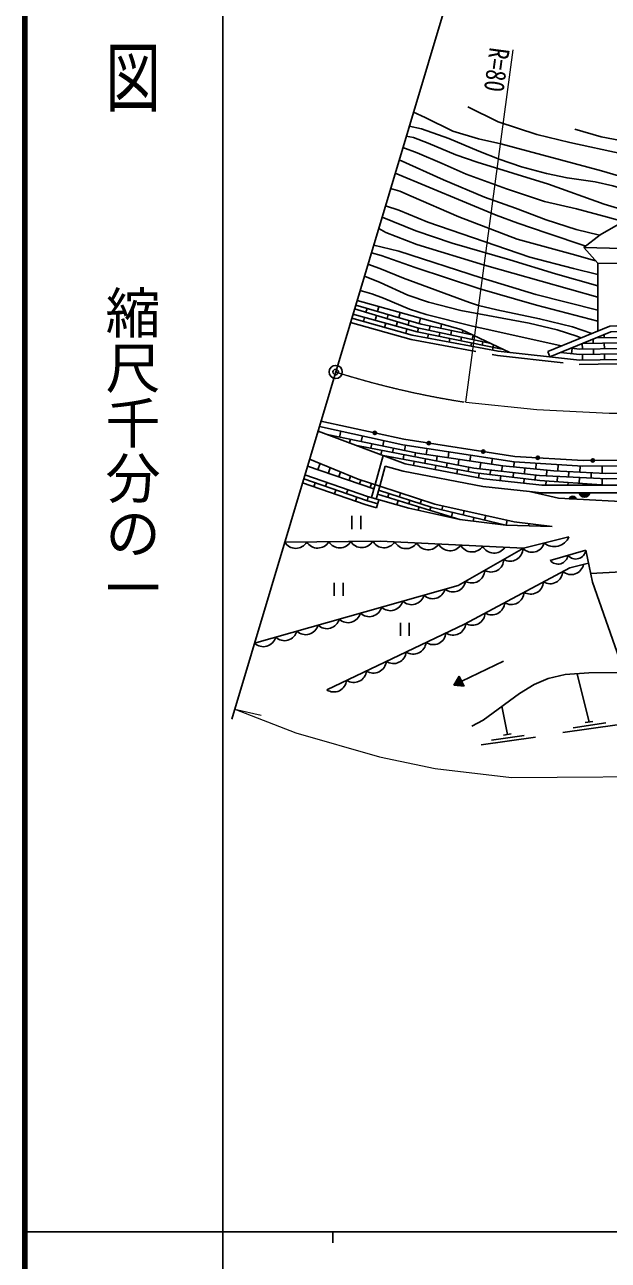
# Model space of a CAD drawing. Units: millimetres at full size, sheet at 1:1000; details may follow other scales. Extents: x 40000 to 680000, y 20000 to 380000.
# Drawn here: x 40000 to 93014, y 202409 to 314666 of the extents above; entities that cross this region are included whole.
import ezdxf
from ezdxf.enums import TextEntityAlignment as Align

# ---------------------------------------------------------------- set-up
doc = ezdxf.new("R2010")
doc.units = ezdxf.units.MM
doc.header["$LTSCALE"] = 1000
doc.header["$PDMODE"] = 32
doc.header["$PDSIZE"] = 500
doc.linetypes.add('CHAIN', pattern=[18.5, 12, -1.5, 3.5, -1.5])
doc.linetypes.add('DASHED', pattern=[7.5, 6, -1.5])
for name, color, linetype, lineweight in [('M-BGD', 7, 'Continuous', 25), ('M-BMK', 2, 'CHAIN', 13), ('M-BMK-OTRS', 5, 'Continuous', 25), ('M-BMK-SRVR', 3, 'Continuous', 25), ('M-STR-HTXT', 7, 'Continuous', 13), ('M-TTL', 2, 'Continuous', 140), ('M-TTL-BAND', 7, 'Continuous', 25)]:
    doc.layers.add(name, color=color, linetype=linetype, lineweight=lineweight)
doc.layers.add('M-OTRS', color=6, linetype='Continuous')
doc.styles.add('@ＭＳ ゴシック', font='')
doc.styles.add('ＭＳ ゴシック', font='')
doc.styles.get('@ＭＳ ゴシック').set_extended_font_data('@MS Gothic')
doc.styles.get('ＭＳ ゴシック').set_extended_font_data('MS Gothic')

msp = doc.modelspace()

# ---------------------------------------------------------------- hatches: boundary and pattern name
at = {"layer": 'M-BGD'}
for points in [[(71650, 277609, -0.41421), (71829, 277724, -0.41421), (71943, 277545, -1)], [(76559, 276672, -0.41421), (76731, 276798, -0.41421), (76856, 276627, -1)], [(81501, 275910, -0.41421), (81672, 276035, -0.41421), (81797, 275864, -1)], [(86462, 275327, -0.41421), (86620, 275468, -0.41421), (86761, 275309, -1)], [(91454, 275075, -0.41421), (91603, 275226, -0.41421), (91754, 275077, -1)], [(90096, 271552), (89471, 271585, -0.84072)], [(91347, 272146, -0.82183), (90356, 272146)], [(79481, 255467), (78976, 254670), (79913, 254565)]]:
    msp.add_hatch(color=256, dxfattribs=at).paths.add_polyline_path(points)

# ---------------------------------------------------------------- linework, layer by layer
for p, q in [((92059, 292989), (92059, 286844)), ((71096, 288898), (70998, 288541)), ((72176, 289053), (72056, 288618)), ((74103, 288515), (73977, 288059)), ((70868, 288070), (70768, 287710)), ((71956, 288254), (71832, 287804)), ((72795, 287538), (72692, 287163)), ((73016, 288339), (72914, 287967)), ((73872, 287681), (73759, 287272)), ((74937, 287779), (74830, 287394)), ((75945, 288001), (75846, 287515)), ((77876, 287462), (77801, 287094)), ((74723, 287006), (74616, 286616)), ((75765, 287119), (75688, 286743)), ((76668, 286543), (76596, 286192)), ((76822, 287297), (76742, 286908)), ((77720, 286696), (77648, 286343)), ((78780, 286890), (78697, 286485)), ((79675, 286273), (79607, 285943)), ((79802, 286897), (79759, 286686)), ((80733, 286459), (80652, 286061)), ((92639, 286510), (92644, 286230)), ((78627, 286143), (78563, 285827)), ((80587, 285743), (80530, 285463)), ((81630, 285850), (81567, 285543)), ((82595, 285581), (82497, 285098)), ((89728, 285272), (89673, 284775)), ((90652, 285694), (90660, 285197)), ((91646, 286102), (91652, 285714)), ((91660, 285214), (91668, 284714)), ((92652, 285730), (92660, 285230)), ((87511, 284978), (87712, 284487)), ((90669, 284697), (90677, 284197)), ((92668, 284730), (92677, 284230)), ((67626, 277405), (67621, 277383)), ((68722, 277737), (68605, 277202)), ((70676, 277310), (70564, 276796)), ((69585, 276999), (69513, 276671)), ((70470, 276368), (70459, 276314)), ((71543, 276593), (71453, 276179)), ((72630, 276884), (72522, 276390)), ((73501, 276187), (73417, 275802)), ((74587, 276471), (74510, 275978)), ((76563, 276166), (76478, 275616)), ((72435, 275991), (72350, 275602)), ((73325, 275378), (73296, 275246)), ((74453, 275603), (74387, 275178)), ((75491, 275774), (75435, 275415)), ((76418, 275226), (76353, 274807)), ((77467, 275469), (77401, 275037)), ((78540, 275861), (78457, 275322)), ((79446, 275175), (79366, 274660)), ((80516, 275556), (80435, 275028)), ((82493, 275251), (82413, 274734)), ((65691, 274566), (71718, 272511)), ((66832, 274814), (66637, 274244)), ((67758, 274430), (67584, 273921)), ((68683, 274047), (68530, 273598)), ((75370, 274992), (75314, 274626)), ((77337, 274621), (77279, 274248)), ((78384, 274849), (78320, 274436)), ((79303, 274250), (79244, 273870)), ((80349, 274472), (80286, 274065)), ((81424, 274881), (81338, 274323)), ((82332, 274208), (82267, 273788)), ((83402, 274587), (83326, 274094)), ((84411, 273969), (84385, 273544)), ((84470, 274947), (84442, 274486)), ((85438, 274392), (85406, 273855)), ((86466, 274826), (86434, 274297)), ((87430, 274202), (87398, 273666)), ((88462, 274705), (88427, 274122)), ((89426, 274067), (89396, 273567)), ((90459, 274585), (90424, 274013)), ((91463, 273956), (91466, 273465)), ((92458, 274582), (92463, 273901)), ((66262, 272695), (66385, 273050)), ((67330, 272722), (67453, 273076)), ((69609, 273663), (69477, 273276)), ((70541, 273297), (70423, 272953)), ((71492, 272988), (71370, 272630)), ((71822, 272880), (71490, 271697)), ((81273, 273902), (81210, 273491)), ((83261, 273673), (83195, 273240)), ((85380, 273429), (85355, 273015)), ((86400, 273740), (86375, 273315)), ((87371, 273226), (87348, 272846)), ((88397, 273617), (88369, 273157)), ((89367, 273087), (89352, 272846)), ((90394, 273518), (90364, 273018)), ((91470, 272941), (91471, 272846)), ((92467, 273415), (92471, 272871)), ((68151, 272039), (68274, 272393)), ((69219, 272065), (69342, 272420)), ((70041, 271383), (70164, 271737)), ((71110, 271414), (71211, 271775)), ((72250, 272741), (71923, 271575)), ((72049, 272023), (79534, 269716)), ((73084, 272073), (72975, 271738)), ((74152, 272122), (74035, 271762)), ((91347, 272146), (90356, 272146)), ((72174, 271505), (71971, 270783)), ((73931, 271443), (73802, 271048)), ((74985, 271451), (74887, 271149)), ((75843, 270854), (75745, 270555)), ((76054, 271503), (75936, 271140)), ((76886, 270829), (76798, 270560)), ((77974, 270953), (77891, 270578)), ((89471, 271585), (90096, 271552)), ((69731, 270043), (69731, 268843)), ((70531, 270043), (70531, 268843)), ((77817, 270246), (77785, 270103)), ((78864, 270345), (78776, 269950)), ((79927, 270519), (79836, 270112)), ((80809, 269879), (80739, 269563)), ((81879, 270085), (81781, 269646)), ((83831, 269651), (83728, 269185)), ((82754, 269414), (82731, 269310)), ((85806, 269349), (85781, 269139)), ((87792, 269108), (87790, 269094)), ((90964, 266918), (87737, 265996)), ((68117, 263972), (68117, 262772)), ((68917, 263972), (68917, 262772)), ((74130, 260334), (74130, 259134)), ((74930, 260334), (74930, 259134)), ((79697, 255016), (83485, 256831)), ((78976, 254670), (79481, 255467)), ((79913, 254565), (79481, 255467)), ((91266, 251307), (90176, 255705)), ((78976, 254670), (79913, 254565)), ((83851, 250178), (83357, 252747)), ((88878, 250355), (93826, 251072)), ((89824, 250795), (92793, 251225)), ((90919, 251257), (91612, 251357)), ((81463, 249226), (86412, 249942)), ((82410, 249666), (85379, 250096)), ((83505, 250127), (84198, 250228))]:
    msp.add_line(p, q, dxfattribs=at)
at = {"layer": 'M-BGD', "linetype": 'DASHED'}
for p, q in [((72563, 275522), (71822, 272880)), ((72758, 274554), (72250, 272741)), ((94215, 264952), (91410, 264803))]:
    msp.add_line(p, q, dxfattribs=at)
at = {"layer": 'M-BGD'}
for points in [[(75317, 306712), (76370, 306231), (78896, 304988), (81231, 304303), (83242, 303857), (92412, 301405), (94443, 300785), (98152, 299975), (101352, 299312)], [(130051, 306910), (125571, 305349), (122819, 304426), (120386, 303798), (117362, 303159), (113769, 302536), (109272, 301882), (106762, 301638), (103426, 301774), (100022, 302161), (94279, 302933), (89525, 303962), (86526, 304701), (83022, 305850), (80263, 307220)], [(74939, 305448), (76050, 305208), (78540, 304340), (81257, 303164), (83103, 302452), (85144, 301761), (87392, 301154), (89278, 300742), (91829, 300378), (93421, 300018), (94522, 299706), (96117, 299128), (97337, 298627), (97730, 298319)], [(89963, 305185), (92361, 304467), (96673, 303671), (101511, 303429), (105715, 303234), (109629, 303396), (114218, 304090), (116979, 304566), (119037, 305303), (120643, 306057)], [(95666, 297442), (92652, 298357), (87570, 300192), (81095, 302190), (79165, 302847), (76640, 303912), (75306, 304417), (74664, 304531)], [(74358, 303511), (75643, 303019), (77923, 302070), (80108, 301081), (83781, 299741), (87214, 298612), (90121, 297928), (92948, 297192), (94366, 296780)], [(92212, 295534), (90087, 296075), (87360, 296925), (84583, 297997), (81778, 299001), (78041, 300561), (74023, 302389)], [(73659, 301175), (82835, 297354), (84790, 296640), (87468, 295715), (90967, 294548)], [(91857, 293219), (90055, 293732), (84745, 295186), (79431, 297214), (75118, 299103), (74069, 299535), (73242, 299783)], [(92059, 292989), (90806, 294421), (92281, 295589), (94985, 297133), (97278, 298171), (99836, 299006), (102265, 299496), (104281, 299680), (106423, 299729), (109959, 299363), (112428, 298818), (115742, 297820), (119192, 296514), (120464, 295850), (117484, 294118)], [(72771, 298208), (73979, 297813), (76635, 296727), (85896, 293549), (89863, 292507), (92059, 291978)], [(92059, 290934), (88221, 292020), (84073, 293306), (78835, 294827), (75518, 295940), (72467, 297194)], [(72158, 296163), (72807, 295796), (75614, 294697), (81758, 292808), (92059, 289922)], [(90806, 294421), (103634, 294098), (111115, 294635), (120464, 295850)], [(69716, 288009), (75184, 286454), (83006, 285004), (90397, 284193), (101632, 284378), (114235, 285149), (134290, 287769), (147519, 289894), (160852, 291382), (174925, 292934), (183801, 293820), (191130, 294375), (196325, 294636), (202836, 294879), (211458, 294876), (228971, 294164), (243987, 293590)], [(92059, 288722), (86419, 290149), (81475, 291677), (73982, 294080), (71704, 294645)], [(92059, 292989), (103672, 292848), (111232, 293390), (117484, 294118)], [(71495, 293949), (72376, 293712), (75480, 292622), (81330, 290657), (84483, 289776), (86498, 289176), (92059, 287724)], [(71180, 292896), (72264, 292517), (74417, 291634), (80411, 289432), (81224, 289167), (82878, 288766), (86772, 287946), (89759, 287214), (91504, 286617)], [(70857, 291818), (72305, 291251), (74793, 290103), (76691, 289471), (79627, 288698), (85828, 287538), (88383, 286957), (90153, 286363), (90530, 286217)], [(70468, 290520), (71545, 290228), (72581, 289833), (74957, 288810), (76474, 288342), (80669, 287281), (82085, 286988), (88735, 285480)], [(82362, 285691), (75696, 287134), (69968, 288850)], [(70072, 289196), (76019, 287464), (80638, 286504)], [(70195, 289606), (79660, 286964), (84069, 284887)], [(69821, 288359), (75644, 286752), (83526, 285143)], [(87511, 284978), (93142, 287289), (112752, 288226), (122306, 287049)], [(87712, 284487), (93259, 286764), (112732, 287694), (122167, 286532)], [(88679, 284884), (90420, 284693), (101613, 284878), (114187, 285647), (121546, 286608)], [(89646, 285281), (90443, 285194), (101593, 285378), (114140, 286145), (119560, 286853)], [(90660, 285697), (101574, 285877), (114092, 286643), (117574, 287098)], [(91929, 286218), (101555, 286377), (114044, 287141), (115588, 287343)], [(66768, 278163), (74364, 276505), (84464, 274947), (90713, 274570), (99151, 274630), (109340, 275293), (119278, 276391), (141200, 279465), (172438, 283363), (178824, 284232), (187231, 285076), (194628, 285581), (200995, 285728), (206999, 285750), (213525, 285510), (221444, 285089), (245469, 284112), (267961, 283069), (293043, 281972), (311813, 281166), (332887, 280209), (358301, 279158), (364335, 278960), (366315, 278863)], [(66912, 278644), (74455, 276997), (84517, 275445), (90726, 275070), (99133, 275130), (109296, 275791), (119216, 276887), (141134, 279960), (172373, 283858), (178765, 284729), (187189, 285574), (194606, 286081), (200988, 286228), (207007, 286250), (213547, 286010), (221468, 285588), (245491, 284611), (267984, 283569), (293065, 282471), (311835, 281666), (332908, 280708), (358320, 279658), (364355, 279460), (366375, 279360)], [(67483, 277435), (75691, 275733), (83439, 274582), (88078, 274141), (92792, 273883), (99198, 274087), (106726, 274554), (112984, 275141), (121059, 276172), (132189, 277644), (144048, 279277), (157039, 280983), (165906, 282026), (174685, 283116), (182538, 284073), (188493, 284624), (194693, 284990), (200570, 285244), (208254, 285223), (215609, 284890), (228701, 284281), (246087, 283564), (261155, 282802)], [(66644, 277751), (74556, 274771), (81723, 273393), (86981, 272846), (95706, 272846), (108151, 273333), (118632, 274454), (131693, 276166), (143398, 277894), (162806, 280568), (171056, 281769), (179038, 282794), (184068, 283345), (189613, 283731), (193586, 283981), (199692, 284176), (206793, 284166), (234109, 282989), (249753, 282316)], [(70158, 276428), (80803, 274384), (86773, 273697), (92894, 273394), (102570, 273649), (108345, 274115), (116618, 275122), (128433, 276683), (140700, 278311), (154006, 279953), (168673, 281973), (177890, 283048), (185080, 283923), (189722, 284270), (194569, 284564), (199433, 284658), (203538, 284711), (208264, 284645), (213996, 284427), (223558, 283932), (237318, 283377), (248575, 282865)], [(85858, 272259), (86945, 272146), (95719, 272146), (108202, 272634), (118714, 273759), (131790, 275473), (143497, 277201), (162904, 279875), (171151, 281075), (179121, 282099), (184130, 282647), (189659, 283033), (193619, 283282), (199703, 283476), (206550, 283576), (216488, 283280), (233943, 282493), (249557, 281779), (272332, 280864), (298156, 279803), (321142, 278809), (347413, 277818), (361877, 276866), (366018, 276400)], [(362552, 275709), (347308, 276586), (320994, 277623), (298106, 278620), (272227, 279695), (249682, 280668), (234038, 281341), (206756, 282516), (199717, 282526), (193664, 282333), (189722, 282085), (184215, 281701), (179233, 281156), (171280, 280134), (163038, 278934), (143920, 276545), (132125, 274940), (118908, 273106), (108290, 271885), (96401, 271222), (88498, 271636), (85858, 272259)], [(65883, 275208), (70307, 273373), (72250, 272741)], [(72563, 275522), (80952, 273939), (86790, 273267), (92829, 272846)], [(72758, 274554), (74366, 274095), (81620, 272700), (85858, 272259)], [(71971, 270783), (70922, 271077), (65237, 273051)], [(72073, 271144), (71034, 271435), (65345, 273411)], [(87926, 269091), (83706, 269186), (79534, 269716), (74886, 270745), (71146, 271793), (65453, 273770)], [(72149, 272379), (77005, 270790), (83706, 269186)], [(72250, 272741), (77249, 271114), (84449, 269513), (87926, 269091)], [(89439, 268135), (85298, 267097), (79381, 263719), (60874, 258479)], [(85298, 267097), (72330, 267753), (63619, 267648)], [(96256, 250728), (91574, 264022), (90964, 266918)], [(91212, 265741), (89522, 265331), (79965, 260216), (67433, 254239)], [(80612, 250933), (81640, 251493), (84944, 253906), (86266, 254737), (87558, 255266), (89105, 255620), (91247, 255790), (94467, 255806)]]:
    msp.add_lwpolyline(points, dxfattribs=at)
at = {"layer": 'M-BGD', "linetype": 'DASHED'}
msp.add_lwpolyline([(69602, 287626), (75093, 286064), (82948, 284608), (90378, 283792), (101648, 283978), (114273, 284750), (134348, 287373), (147573, 289498), (160896, 290984), (174967, 292536), (183836, 293422), (191155, 293975), (196342, 294237), (202844, 294479), (211450, 294476), (228955, 293764), (243971, 293190)], dxfattribs=at)
at = {"layer": 'M-BGD'}
for centre in [(71797, 277577), (76708, 276650), (81649, 275887), (86611, 275318), (91604, 275076)]:
    msp.add_circle(centre, 150, dxfattribs=at)
for centre, radius, start, end in [((89780, 271514), 318, 6.89583, 167.11357), ((90852, 272244), 505, 191.1709, 348.8291), ((64612, 268249), 1160, 211.17285, 330.20247), ((66612, 268273), 1160, 211.17285, 330.20247), ((68612, 268297), 1160, 211.17285, 330.20247), ((70612, 268321), 1160, 211.17285, 330.20247), ((72634, 268304), 1160, 208.84373, 327.91753), ((74645, 268225), 1160, 207.59285, 326.62247), ((76643, 268124), 1160, 207.59285, 326.62247), ((78640, 268023), 1160, 207.59285, 326.62247), ((80638, 267922), 1160, 207.59285, 326.62247), ((82635, 267821), 1160, 207.59285, 326.62247), ((86077, 267891), 1159, 224.89255, 344.00923), ((88099, 268715), 1460, 231.54583, 336.6027), ((82359, 266097), 1160, 240.20997, 359.2396), ((84096, 267089), 1160, 240.20997, 359.2396), ((88443, 266577), 915, 219.41152, 352.46348), ((90057, 267038), 915, 219.41152, 352.46348), ((80622, 265105), 1160, 240.20997, 359.2396), ((87724, 265036), 1160, 238.64422, 357.67384), ((89636, 265855), 1148, 228.99819, 348.76432), ((78911, 264278), 1148, 231.26633, 350.98693), ((85960, 264093), 1160, 238.64422, 357.67384), ((75146, 263132), 1160, 226.29194, 345.32156), ((77070, 263676), 1160, 226.29194, 345.32156), ((84197, 263149), 1160, 238.64422, 357.67384), ((71297, 262042), 1160, 226.29194, 345.32156), ((73222, 262587), 1160, 226.29194, 345.32156), ((82434, 262205), 1160, 238.64422, 357.67384), ((67449, 260953), 1160, 226.29194, 345.32156), ((69373, 261497), 1160, 226.29194, 345.32156), ((80670, 261261), 1160, 238.64422, 357.67384), ((63600, 259863), 1160, 226.29194, 345.32156), ((65524, 260408), 1160, 226.29194, 345.32156), ((77108, 259505), 1160, 235.9833, 355.01292), ((78910, 260368), 1160, 236.13294, 355.16832), ((61675, 259318), 1160, 226.29194, 345.32156), ((75303, 258644), 1160, 235.9833, 355.01292), ((73497, 257783), 1160, 235.9833, 355.01292), ((69887, 256061), 1160, 235.9833, 355.01292), ((71692, 256922), 1160, 235.9833, 355.01292), ((68082, 255200), 1160, 235.9833, 355.01292)]:
    msp.add_arc(centre, radius, start, end, dxfattribs=at)
at = {"layer": 'M-BMK'}
msp.add_lwpolyline([(80070, 280363), (86518, 279696), (93089, 279359), (100357, 279411), (108611, 279978), (175323, 288675)], dxfattribs=at)
msp.add_arc((92271, 359427), 80000, 252.52783, 261.22763, dxfattribs=at)
at = {"layer": 'M-BMK-OTRS'}
msp.add_line((58808, 251583), (80454, 323867), dxfattribs=at)
at = {"layer": 'M-BMK-SRVR'}
msp.add_circle((68252, 283118), 600, dxfattribs=at)
at = {"layer": 'M-OTRS'}
msp.add_point((68252, 283118), dxfattribs=at)
at = {"layer": 'M-STR-HTXT'}
for p, q in [((80070, 280363), (84365, 312398)), ((59079, 252487), (61469, 251923))]:
    msp.add_line(p, q, dxfattribs=at)
msp.add_lwpolyline([(59079, 252487), (64627, 250327), (72241, 248147), (77283, 247078), (84210, 246268), (100847, 246385), (145103, 246878), (180782, 248297), (202140, 249106), (215917, 249667), (226116, 249753), (241535, 249481), (299045, 247323), (362249, 245141)], dxfattribs=at)
at = {"layer": 'M-TTL'}
msp.add_line((40000, 380000), (40000, 20000), dxfattribs=at)
at = {"layer": 'M-TTL-BAND'}
for p, q in [((58000, 370000), (58000, 20000)), ((40000, 205000), (579000, 205000)), ((68000, 205000), (68000, 204000))]:
    msp.add_line(p, q, dxfattribs=at)

# ---------------------------------------------------------------- texts
at = {"layer": 'M-STR-HTXT', "style": 'ＭＳ ゴシック', "width": 0.8}
msp.add_text('R=80', height=1833, rotation=262.364, dxfattribs=at).set_placement((84066, 312419), align=Align.TOP_LEFT)
at = {"layer": 'M-TTL-BAND', "style": '@ＭＳ ゴシック', "width": 1.4}
msp.add_text('平  面  図', height=3666, rotation=270, dxfattribs=at).set_placement((49777, 306475), align=Align.MIDDLE_RIGHT)
at = {"layer": 'M-TTL-BAND', "style": '@ＭＳ ゴシック'}
msp.add_text('縮尺千分の一', height=3666, rotation=270, dxfattribs=at).set_placement((49777, 261030), align=Align.MIDDLE_RIGHT)

doc.saveas('drawing.dxf')
